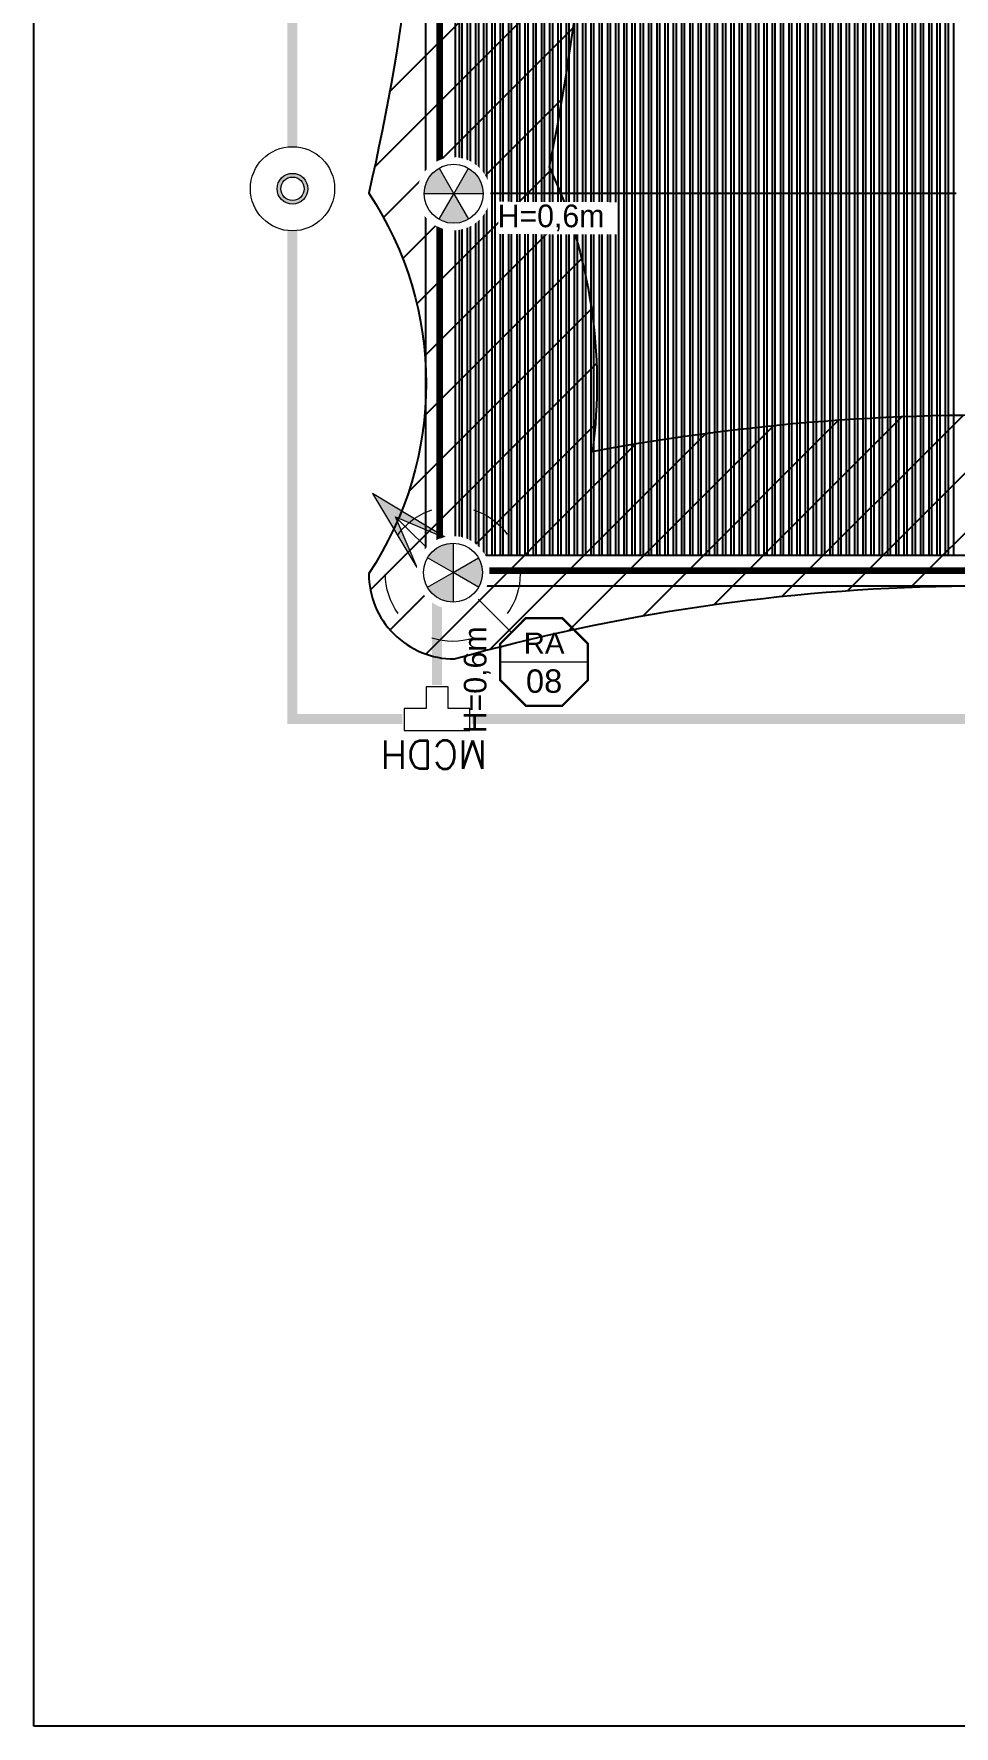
# Model space of a CAD drawing. Header units: millimetres. Extents: x -107267 to 109426, y -98906 to 83910.
# Drawn here: x -24353 to -17440, y -19131 to -6426 of the extents above; entities that cross this region are included whole.
import ezdxf
from ezdxf.enums import TextEntityAlignment as Align

# ---------------------------------------------------------------- set-up
doc = ezdxf.new("R2010")
doc.units = ezdxf.units.MM
doc.linetypes.add('ACAD_ISO10W100', pattern=[18, 12, -3, 0, -3])
doc.linetypes.add('ACAD_ISO12W100', pattern=[21, 12, -3, 0, -3, 0, -3])
for name, color, linetype in [('00 - wipout', 1, 'Continuous'), ('00 - ZONA DE PROTEÇÃO', 4, 'Continuous'), ('CAIXA_DE_PASSAGEM', 1, 'Continuous'), ('Top (Plan) View-MISC', 7, 'Continuous')]:
    doc.layers.add(name, color=color, linetype=linetype)
for name, color, linetype, lineweight in [('000-M3G-MALHA NOVA', 5, 'ACAD_ISO10W100', 0), ('00_m3g_spda.capt_novo', 5, 'Continuous', 9), ('00_m3g_spda_ater_cabo50', 1, 'Continuous', 9), ('00_SPDA_captacao_novo', 5, 'Continuous', 9)]:
    doc.layers.add(name, color=color, linetype=linetype, lineweight=lineweight)
doc.styles.add('ARIAL', font='arial.ttf')
doc.styles.add('PDR2.0', font='romans.shx', dxfattribs={"height": 2})

# ---------------------------------------------------------------- blocks, each defined once
blk = doc.blocks.new('*U24')
at = {"color": 255, "lineweight": 0}
blk.add_wipeout([(-2.08, 0.77), (-2.08, -0.77), (-0.77, -0.77), (-0.77, -2.08), (0.77, -2.08), (0.77, -0.77), (2.08, -0.77), (2.08, 0.77)], dxfattribs=at)
at = {"lineweight": 9}
blk.add_lwpolyline([(-0.66, -0.66), (-0.66, -1.97), (0.66, -1.97), (0.66, -0.66), (1.97, -0.66), (1.97, 0.66), (0.66, 0.66), (-0.66, 0.66), (-1.97, 0.66), (-1.97, -0.66)], close=True, dxfattribs=at)
at = {"lineweight": 9, "style": 'PDR2.0'}
blk.add_text('MCDH', height=1.7, dxfattribs=at).set_placement((-3.02, 1.25))
blk = doc.blocks.new('M3G_P_PONTOS DESC')
blk.add_wipeout([(-1.55, 3.75), (-3.75, 1.55), (-3.75, -1.55), (-1.55, -3.75), (1.55, -3.75), (3.75, -1.55), (3.75, 1.55), (1.55, 3.75)])
blk.add_wipeout([(-3.75, 1.55), (-3.75, -1.55), (-1.55, -3.75), (1.55, -3.75), (3.75, -1.55), (3.75, 1.55), (1.55, 3.75), (-1.55, 3.75)])
blk.add_line((-3.75, 0), (3.75, 0))
at = {"const_width": 0.2}
blk.add_lwpolyline([(3.75, 1.55), (1.55, 3.75), (-1.55, 3.75), (-3.75, 1.55), (-3.75, -1.55), (-1.55, -3.75), (1.55, -3.75), (3.75, -1.55)], close=True, dxfattribs=at)
at = {"style": 'ARIAL'}
for tag, height, p in [('PREDIO', 2.3, (0, 0.7)), ('PONTO', 2, (0, -2.64))]:
    blk.add_attdef(tag, text='', height=height, dxfattribs=at).set_placement(p, align=Align.CENTER)
blk = doc.blocks.new('*U274')
at = {"lineweight": 9}
h = blk.add_hatch(color=256, dxfattribs=at)
h.dxf.hatch_style = 1
h.paths.add_polyline_path([(-4.83, -4.83), (-2.09, -0.29), (-3.44, -3.44), (-0.28, -2.1)])
for p, q in [((0, 0), (3.8, 3.79)), ((-3.44, -3.44), (-0.85, -0.86))]:
    blk.add_line(p, q, dxfattribs=at)
blk.add_lwpolyline([(-4.83, -4.83), (-2.09, -0.29), (-3.44, -3.44), (-0.28, -2.1)], close=True, dxfattribs=at)
for start, end in [(72, 108), (144, 180), (0, 36), (214.9534, 252), (288, 324)]:
    blk.add_arc((0, 0), 4.05, start, end, dxfattribs=at)
at = {"layer": '00_m3g_spda_ater_cabo50', "linetype": 'ACAD_ISO12W100', "ltscale": 75, "const_width": 0.375}
blk.add_lwpolyline([(0, 0), (-0.6, 0)], dxfattribs=at)
blk.add_attdef('METROS', text='', height=1.7).set_placement((-4.91, 3.84), align=Align.BOTTOM_LEFT)
at = {"color": 255, "lineweight": 0}
blk.add_wipeout([(0.24, -1.36), (0.69, -1.2), (1.06, -0.89), (1.3, -0.47), (1.38, 0), (1.3, 0.47), (1.06, 0.89), (0.69, 1.2), (0.24, 1.36), (-0.24, 1.36), (-0.69, 1.2), (-1.06, 0.89), (-1.3, 0.47), (-1.38, 0), (-1.3, -0.47), (-1.06, -0.89), (-0.69, -1.2), (-0.24, -1.36)], dxfattribs=at)
at = {"lineweight": 9}
blk.add_circle((0, 0), 1.21, dxfattribs=at)
blk = doc.blocks.new('M3G_P_CPTOR AEREO 600')
at = {"color": 255, "lineweight": 0}
blk.add_wipeout([(-0.23, 2.19), (-0.68, 2.09), (-1.1, 1.91), (-1.47, 1.64), (-1.78, 1.29), (-2.01, 0.9), (-2.15, 0.46), (-2.2, 0), (-2.15, -0.46), (-2.01, -0.9), (-1.78, -1.29), (-1.47, -1.64), (-1.1, -1.91), (-0.68, -2.09), (-0.23, -2.19), (0.23, -2.19), (0.68, -2.09), (1.1, -1.91), (1.47, -1.64), (1.78, -1.29), (2.01, -0.9), (2.15, -0.46), (2.2, 0), (2.15, 0.46), (2.01, 0.9), (1.78, 1.29), (1.47, 1.64), (1.1, 1.91), (0.68, 2.09), (0.23, 2.19)], dxfattribs=at)
at = {"lineweight": 9}
h = blk.add_hatch(color=256, dxfattribs=at)
h.dxf.hatch_style = 1
h.paths.add_polyline_path([(0.88, 1.53, 0.267949), (-0.88, 1.53), (0, 0)])
h.paths.add_polyline_path([(-1.77, 0, 0.267949), (-0.88, -1.53), (0, 0)])
h.paths.add_polyline_path([(0.88, -1.53, 0.267949), (1.77, 0), (0, 0)])
for p, q in [((0, 0), (-0.88, 1.53)), ((0.88, 1.53), (0, 0)), ((-1.77, 0), (0, 0)), ((0, 0), (-0.88, -1.53)), ((0.88, -1.53), (0, 0)), ((0, 0), (1.77, 0))]:
    blk.add_line(p, q, dxfattribs=at)
blk.add_circle((0, 0), 1.77, dxfattribs=at)
blk.add_attdef('ALTURA', text='', height=1.7).set_placement((0.74, -2.57), align=Align.TOP_LEFT)
blk = doc.blocks.new('M3G_P_HASTE COP')
at = {"color": 255, "lineweight": 0}
blk.add_wipeout([(-30, 288), (-90, 276), (-145, 251), (-194, 215), (-234, 170), (-265, 118), (-283, 60), (-290, 0), (-283, -60), (-265, -118), (-234, -170), (-194, -215), (-145, -251), (-90, -276), (-30, -288), (30, -288), (90, -276), (145, -251), (194, -215), (234, -170), (265, -118), (283, -60), (290, 0), (284, 59), (266, 115), (234, 170), (194, 215), (145, 251), (90, 276), (30, 288)], dxfattribs=at)
at = {"lineweight": 9}
h = blk.add_hatch(color=256, dxfattribs=at)
h.dxf.hatch_style = 1
h.paths.add_polyline_path([(-106, 0, 1), (106, 0, 1)])
h.paths.add_polyline_path([(81, 0, -1), (-81, 0, -1)], flags=16)
for radius in [290, 106, 80.7]:
    blk.add_circle((0, 0), radius, dxfattribs=at)
blk = doc.blocks.new('*U354')
at = {"layer": 'Top (Plan) View-MISC', "color": 0, "linetype": 'ByBlock', "lineweight": -2}
for p, q in [((-24353, -19131), (-24353, 4665)), ((-13090, -19131), (-24353, -19131))]:
    blk.add_line(p, q, dxfattribs=at)
blk = doc.blocks.new('*U480')
at = {"layer": 'Top (Plan) View-MISC', "color": 0, "linetype": 'ByBlock', "lineweight": -2}
for p, q in [((-21408, -7622), (-21408, 138)), ((-21188, 138), (-21408, 138)), ((-21188, 138), (-21188, -7622)), ((-21408, -10570), (-21408, -7622)), ((-21307, -7622), (-21408, -7622)), ((-21188, -7622), (-21288, -7622)), ((-21188, -7622), (-21188, -10570)), ((-21188, -10570), (-21408, -10570))]:
    blk.add_line(p, q, dxfattribs=at)
blk = doc.blocks.new('*U481')
at = {"layer": 'Top (Plan) View-MISC', "color": 0, "linetype": 'ByBlock', "lineweight": -2}
for p, q in [((-21188, -7622), (-21159, -7622)), ((-21138, -7622), (-21098, -7622)), ((-21076, -7622), (-21036, -7622)), ((-21014, -7622), (-20974, -7622)), ((-20953, -7622), (-20912, -7622)), ((-20891, -7622), (-20850, -7622)), ((-20829, -7622), (-20788, -7622)), ((-20767, -7622), (-20726, -7622)), ((-20705, -7622), (-20664, -7622)), ((-20643, -7622), (-20602, -7622)), ((-20581, -7622), (-20540, -7622)), ((-20519, -7622), (-20479, -7622)), ((-20457, -7622), (-20417, -7622)), ((-20395, -7622), (-20355, -7622)), ((-20334, -7622), (-20293, -7622)), ((-20272, -7622), (-20231, -7622)), ((-20210, -7622), (-20169, -7622)), ((-20148, -7622), (-20107, -7622)), ((-20086, -7622), (-20045, -7622)), ((-20024, -7622), (-19983, -7622)), ((-19962, -7622), (-19921, -7622)), ((-19900, -7622), (-19860, -7622)), ((-19838, -7622), (-19798, -7622)), ((-19776, -7622), (-19736, -7622)), ((-19715, -7622), (-19674, -7622)), ((-19653, -7622), (-19612, -7622)), ((-19591, -7622), (-19550, -7622)), ((-19529, -7622), (-19488, -7622)), ((-19467, -7622), (-19426, -7622)), ((-19405, -7622), (-19364, -7622)), ((-19343, -7622), (-19302, -7622)), ((-19281, -7622), (-19241, -7622)), ((-19219, -7622), (-19179, -7622)), ((-19157, -7622), (-19117, -7622)), ((-19096, -7622), (-19055, -7622)), ((-19034, -7622), (-18993, -7622)), ((-18972, -7622), (-18931, -7622)), ((-18910, -7622), (-18869, -7622)), ((-18848, -7622), (-18807, -7622)), ((-18786, -7622), (-18745, -7622)), ((-18724, -7622), (-18683, -7622)), ((-18662, -7622), (-18622, -7622)), ((-18600, -7622), (-18560, -7622)), ((-18538, -7622), (-18498, -7622)), ((-18477, -7622), (-18436, -7622)), ((-18415, -7622), (-18374, -7622)), ((-18353, -7622), (-18312, -7622)), ((-18291, -7622), (-18250, -7622)), ((-18229, -7622), (-18188, -7622)), ((-18167, -7622), (-18126, -7622)), ((-18105, -7622), (-18065, -7622)), ((-18043, -7622), (-18003, -7622)), ((-17981, -7622), (-17941, -7622)), ((-17920, -7622), (-17879, -7622)), ((-17858, -7622), (-17817, -7622)), ((-17796, -7622), (-17755, -7622)), ((-17734, -7622), (-17693, -7622)), ((-17672, -7622), (-17631, -7622)), ((-17610, -7622), (-17569, -7622)), ((-17548, -7622), (-17507, -7622)), ((-17486, -7622), (-17446, -7622))]:
    blk.add_line(p, q, dxfattribs=at)
blk = doc.blocks.new('*U483')
at = {"layer": 'Top (Plan) View-MISC', "color": 0, "linetype": 'ByBlock', "lineweight": -2}
for p, q in [((-13408, -10342), (-21188, -10342)), ((-21188, -10570), (-13408, -10570))]:
    blk.add_line(p, q, dxfattribs=at)
blk = doc.blocks.new('*U1066')
at = {"layer": 'Top (Plan) View-MISC', "color": 0, "linetype": 'ByBlock', "lineweight": -2}
for p, q in [((-21159, -382), (-21159, -7622)), ((-21138, -382), (-21138, -7622)), ((-21098, -382), (-21098, -7622)), ((-21076, -382), (-21076, -7622)), ((-21036, -382), (-21036, -7622)), ((-21014, -382), (-21014, -7622)), ((-20974, -382), (-20974, -7622)), ((-20953, -382), (-20953, -7622)), ((-20912, -382), (-20912, -7622)), ((-20891, -382), (-20891, -7622)), ((-20850, -382), (-20850, -7622)), ((-20829, -382), (-20829, -7622)), ((-20788, -382), (-20788, -7622)), ((-20767, -382), (-20767, -7622)), ((-20726, -382), (-20726, -7622)), ((-20705, -382), (-20705, -7622)), ((-20664, -382), (-20664, -7622)), ((-20643, -382), (-20643, -7622)), ((-20602, -382), (-20602, -7622)), ((-20581, -382), (-20581, -7622)), ((-20540, -382), (-20540, -7622)), ((-20519, -382), (-20519, -7622)), ((-20479, -382), (-20479, -7622)), ((-20457, -382), (-20457, -7622)), ((-20417, -382), (-20417, -7622)), ((-20395, -382), (-20395, -7622)), ((-20355, -382), (-20355, -7622)), ((-20334, -382), (-20334, -7622)), ((-20293, -382), (-20293, -7622)), ((-20272, -382), (-20272, -7622)), ((-20231, -382), (-20231, -7622)), ((-20210, -382), (-20210, -7622)), ((-20169, -382), (-20169, -7622)), ((-20148, -382), (-20148, -7622)), ((-20107, -382), (-20107, -7622)), ((-20086, -382), (-20086, -7622)), ((-20045, -382), (-20045, -7622)), ((-20024, -382), (-20024, -7622)), ((-19983, -382), (-19983, -7622)), ((-19962, -382), (-19962, -7622)), ((-19921, -382), (-19921, -7622)), ((-19900, -382), (-19900, -7622)), ((-19860, -382), (-19860, -7622)), ((-19838, -382), (-19838, -7622)), ((-19798, -382), (-19798, -7622)), ((-19776, -382), (-19776, -7622)), ((-19736, -382), (-19736, -7622)), ((-19715, -382), (-19715, -7622)), ((-19674, -382), (-19674, -7622)), ((-19653, -382), (-19653, -7622)), ((-19612, -382), (-19612, -7622)), ((-19591, -382), (-19591, -7622)), ((-19550, -382), (-19550, -7622)), ((-19529, -382), (-19529, -7622)), ((-19488, -382), (-19488, -7622)), ((-19467, -382), (-19467, -7622)), ((-19426, -382), (-19426, -7622)), ((-19405, -382), (-19405, -7622)), ((-19364, -382), (-19364, -7622)), ((-19343, -382), (-19343, -7622)), ((-19302, -382), (-19302, -7622)), ((-19281, -382), (-19281, -7622)), ((-19241, -382), (-19241, -7622)), ((-19219, -382), (-19219, -7622)), ((-19179, -382), (-19179, -7622)), ((-19157, -382), (-19157, -7622)), ((-19117, -382), (-19117, -7622)), ((-19096, -382), (-19096, -7622)), ((-19055, -382), (-19055, -7622)), ((-19034, -382), (-19034, -7622)), ((-18993, -382), (-18993, -7622)), ((-18972, -382), (-18972, -7622)), ((-18931, -382), (-18931, -7622)), ((-18910, -382), (-18910, -7622)), ((-18869, -382), (-18869, -7622)), ((-18848, -382), (-18848, -7622)), ((-18807, -382), (-18807, -7622)), ((-18786, -382), (-18786, -7622)), ((-18745, -382), (-18745, -7622)), ((-18724, -382), (-18724, -7622)), ((-18683, -382), (-18683, -7622)), ((-18662, -382), (-18662, -7622)), ((-18622, -382), (-18622, -7622)), ((-18600, -382), (-18600, -7622)), ((-18560, -382), (-18560, -7622)), ((-18538, -382), (-18538, -7622)), ((-18498, -382), (-18498, -7622)), ((-18477, -382), (-18477, -7622)), ((-18436, -382), (-18436, -7622)), ((-18415, -382), (-18415, -7622)), ((-18374, -382), (-18374, -7622)), ((-18353, -382), (-18353, -7622)), ((-18312, -382), (-18312, -7622)), ((-18291, -382), (-18291, -7622)), ((-18250, -382), (-18250, -7622)), ((-18229, -382), (-18229, -7622)), ((-18188, -382), (-18188, -7622)), ((-18167, -382), (-18167, -7622)), ((-18126, -382), (-18126, -7622)), ((-18105, -382), (-18105, -7622)), ((-18065, -382), (-18065, -7622)), ((-18043, -382), (-18043, -7622)), ((-18003, -382), (-18003, -7622)), ((-17981, -382), (-17981, -7622)), ((-17941, -382), (-17941, -7622)), ((-17920, -382), (-17920, -7622)), ((-17879, -382), (-17879, -7622)), ((-17858, -382), (-17858, -7622)), ((-17817, -382), (-17817, -7622)), ((-17796, -382), (-17796, -7622)), ((-17755, -382), (-17755, -7622)), ((-17734, -382), (-17734, -7622)), ((-17693, -382), (-17693, -7622)), ((-17672, -382), (-17672, -7622)), ((-17631, -382), (-17631, -7622)), ((-17610, -382), (-17610, -7622)), ((-17569, -382), (-17569, -7622)), ((-17548, -382), (-17548, -7622)), ((-17507, -382), (-17507, -7622)), ((-17486, -382), (-17486, -7622)), ((-17446, -382), (-17446, -7622)), ((-21159, -7622), (-21138, -7622)), ((-21159, -7622), (-21159, -10342)), ((-21138, -7622), (-21138, -10342)), ((-21098, -7622), (-21076, -7622)), ((-21098, -7622), (-21098, -10342)), ((-21076, -7622), (-21076, -10342)), ((-21036, -7622), (-21014, -7622)), ((-21036, -7622), (-21036, -10342)), ((-21014, -7622), (-21014, -10342)), ((-20974, -7622), (-20974, -10342)), ((-20974, -7622), (-20953, -7622)), ((-20953, -7622), (-20953, -10342)), ((-20912, -7622), (-20912, -10342)), ((-20912, -7622), (-20891, -7622)), ((-20891, -7622), (-20891, -10342)), ((-20850, -7622), (-20829, -7622)), ((-20850, -7622), (-20850, -10342)), ((-20829, -7622), (-20829, -10342)), ((-20788, -7622), (-20788, -10342)), ((-20788, -7622), (-20767, -7622)), ((-20767, -7622), (-20767, -10342)), ((-20726, -7622), (-20705, -7622)), ((-20726, -7622), (-20726, -10342)), ((-20705, -7622), (-20705, -10342)), ((-20664, -7622), (-20643, -7622)), ((-20664, -7622), (-20664, -10342)), ((-20643, -7622), (-20643, -10342)), ((-20602, -7622), (-20581, -7622)), ((-20602, -7622), (-20602, -10342)), ((-20581, -7622), (-20581, -10342)), ((-20540, -7622), (-20519, -7622)), ((-20540, -7622), (-20540, -10342)), ((-20519, -7622), (-20519, -10342)), ((-20479, -7622), (-20479, -10342)), ((-20479, -7622), (-20457, -7622)), ((-20457, -7622), (-20457, -10342)), ((-20417, -7622), (-20417, -10342)), ((-20417, -7622), (-20395, -7622)), ((-20395, -7622), (-20395, -10342)), ((-20355, -7622), (-20334, -7622)), ((-20355, -7622), (-20355, -10342)), ((-20334, -7622), (-20334, -10342)), ((-20293, -7622), (-20272, -7622)), ((-20293, -7622), (-20293, -10342)), ((-20272, -7622), (-20272, -10342)), ((-20231, -7622), (-20210, -7622)), ((-20231, -7622), (-20231, -10342)), ((-20210, -7622), (-20210, -10342)), ((-20169, -7622), (-20169, -10342)), ((-20169, -7622), (-20148, -7622)), ((-20148, -7622), (-20148, -10342)), ((-20107, -7622), (-20086, -7622)), ((-20107, -7622), (-20107, -10342)), ((-20086, -7622), (-20086, -10342)), ((-20045, -7622), (-20045, -10342)), ((-20045, -7622), (-20024, -7622)), ((-20024, -7622), (-20024, -10342)), ((-19983, -7622), (-19983, -10342)), ((-19983, -7622), (-19962, -7622)), ((-19962, -7622), (-19962, -10342)), ((-19921, -7622), (-19900, -7622)), ((-19921, -7622), (-19921, -10342)), ((-19900, -7622), (-19900, -10342)), ((-19860, -7622), (-19838, -7622)), ((-19860, -7622), (-19860, -10342)), ((-19838, -7622), (-19838, -10342)), ((-19798, -7622), (-19776, -7622)), ((-19798, -7622), (-19798, -10342)), ((-19776, -7622), (-19776, -10342)), ((-19736, -7622), (-19715, -7622)), ((-19736, -7622), (-19736, -10342)), ((-19715, -7622), (-19715, -10342)), ((-19674, -7622), (-19674, -10342)), ((-19674, -7622), (-19653, -7622)), ((-19653, -7622), (-19653, -10342)), ((-19612, -7622), (-19591, -7622)), ((-19612, -7622), (-19612, -10342)), ((-19591, -7622), (-19591, -10342)), ((-19550, -7622), (-19550, -10342)), ((-19550, -7622), (-19529, -7622)), ((-19529, -7622), (-19529, -10342)), ((-19488, -7622), (-19467, -7622)), ((-19488, -7622), (-19488, -10342)), ((-19467, -7622), (-19467, -10342)), ((-19426, -7622), (-19426, -10342)), ((-19426, -7622), (-19405, -7622)), ((-19405, -7622), (-19405, -10342)), ((-19364, -7622), (-19364, -10342)), ((-19364, -7622), (-19343, -7622)), ((-19343, -7622), (-19343, -10342)), ((-19302, -7622), (-19281, -7622)), ((-19302, -7622), (-19302, -10342)), ((-19281, -7622), (-19281, -10342)), ((-19241, -7622), (-19219, -7622)), ((-19241, -7622), (-19241, -10342)), ((-19219, -7622), (-19219, -10342)), ((-19179, -7622), (-19179, -10342)), ((-19179, -7622), (-19157, -7622)), ((-19157, -7622), (-19157, -10342)), ((-19117, -7622), (-19117, -10342)), ((-19117, -7622), (-19096, -7622)), ((-19096, -7622), (-19096, -10342)), ((-19055, -7622), (-19034, -7622)), ((-19055, -7622), (-19055, -10342)), ((-19034, -7622), (-19034, -10342)), ((-18993, -7622), (-18993, -10342)), ((-18993, -7622), (-18972, -7622)), ((-18972, -7622), (-18972, -10342)), ((-18931, -7622), (-18910, -7622)), ((-18931, -7622), (-18931, -10342)), ((-18910, -7622), (-18910, -10342)), ((-18869, -7622), (-18848, -7622)), ((-18869, -7622), (-18869, -10342)), ((-18848, -7622), (-18848, -10342)), ((-18807, -7622), (-18807, -10342)), ((-18807, -7622), (-18786, -7622)), ((-18786, -7622), (-18786, -10342)), ((-18745, -7622), (-18724, -7622)), ((-18745, -7622), (-18745, -10342)), ((-18724, -7622), (-18724, -10342)), ((-18683, -7622), (-18662, -7622)), ((-18683, -7622), (-18683, -10342)), ((-18662, -7622), (-18662, -10342)), ((-18622, -7622), (-18600, -7622)), ((-18622, -7622), (-18622, -10342)), ((-18600, -7622), (-18600, -10342)), ((-18560, -7622), (-18560, -10342)), ((-18560, -7622), (-18538, -7622)), ((-18538, -7622), (-18538, -10342)), ((-18498, -7622), (-18477, -7622)), ((-18498, -7622), (-18498, -10342)), ((-18477, -7622), (-18477, -10342)), ((-18436, -7622), (-18415, -7622)), ((-18436, -7622), (-18436, -10342)), ((-18415, -7622), (-18415, -10342)), ((-18374, -7622), (-18353, -7622)), ((-18374, -7622), (-18374, -10342)), ((-18353, -7622), (-18353, -10342)), ((-18312, -7622), (-18291, -7622)), ((-18312, -7622), (-18312, -10342)), ((-18291, -7622), (-18291, -10342)), ((-18250, -7622), (-18250, -10342)), ((-18250, -7622), (-18229, -7622)), ((-18229, -7622), (-18229, -10342)), ((-18188, -7622), (-18188, -10342)), ((-18188, -7622), (-18167, -7622)), ((-18167, -7622), (-18167, -10342)), ((-18126, -7622), (-18126, -10342)), ((-18126, -7622), (-18105, -7622)), ((-18105, -7622), (-18105, -10342)), ((-18065, -7622), (-18065, -10342)), ((-18065, -7622), (-18043, -7622)), ((-18043, -7622), (-18043, -10342)), ((-18003, -7622), (-18003, -10342)), ((-18003, -7622), (-17981, -7622)), ((-17981, -7622), (-17981, -10342)), ((-17941, -7622), (-17941, -10342)), ((-17941, -7622), (-17920, -7622)), ((-17920, -7622), (-17920, -10342)), ((-17879, -7622), (-17858, -7622)), ((-17879, -7622), (-17879, -10342)), ((-17858, -7622), (-17858, -10342)), ((-17817, -7622), (-17817, -10342)), ((-17817, -7622), (-17796, -7622)), ((-17796, -7622), (-17796, -10342)), ((-17755, -7622), (-17734, -7622)), ((-17755, -7622), (-17755, -10342)), ((-17734, -7622), (-17734, -10342)), ((-17693, -7622), (-17672, -7622)), ((-17693, -7622), (-17693, -10342)), ((-17672, -7622), (-17672, -10342)), ((-17631, -7622), (-17631, -10342)), ((-17631, -7622), (-17610, -7622)), ((-17610, -7622), (-17610, -10342)), ((-17569, -7622), (-17548, -7622)), ((-17569, -7622), (-17569, -10342)), ((-17548, -7622), (-17548, -10342)), ((-17507, -7622), (-17486, -7622)), ((-17507, -7622), (-17507, -10342)), ((-17486, -7622), (-17486, -10342)), ((-17446, -7622), (-17446, -10342)), ((-17446, -7622), (-17424, -7622))]:
    blk.add_line(p, q, dxfattribs=at)
blk = doc.blocks.new('*U1098')
at = {"layer": 'Top (Plan) View-MISC', "color": 0, "linetype": 'ByBlock', "lineweight": -2}
for p, q in [((-21307, -7622), (-21307, -7613)), ((-21307, -7613), (-21288, -7613)), ((-21307, -7622), (-21288, -7622)), ((-21288, -7622), (-21288, -7613))]:
    blk.add_line(p, q, dxfattribs=at)
blk = doc.blocks.new('*U1107')
at = {"layer": 'Top (Plan) View-MISC', "color": 0, "linetype": 'ByBlock', "lineweight": -2}
for p, q in [((-21296, -10482), (-21296, -10473)), ((-21296, -10473), (-21277, -10473)), ((-21296, -10482), (-21277, -10482)), ((-21277, -10482), (-21277, -10473))]:
    blk.add_line(p, q, dxfattribs=at)

msp = doc.modelspace()

# ---------------------------------------------------------------- linework, layer by layer
at = {"layer": '00_m3g_spda_ater_cabo50', "linetype": 'ACAD_ISO12W100', "lineweight": -2, "const_width": 75}
msp.add_lwpolyline([(-22410, 1138), (-22410, -11570), (-14408, -11570), (-14408, -16062), (24649, -16062), (24649, 1138), (-2215, 1138), (-2215, 4938), (-7365, 4938), (-7365, 1138)], close=True, dxfattribs=at)
at = {"layer": '00_m3g_spda_ater_cabo50', "linetype": 'ACAD_ISO12W100', "lineweight": -2, "const_width": 75, "elevation": 6590}
msp.add_lwpolyline([(-21325, -10587), (-21324, -11328)], dxfattribs=at)

# ---------------------------------------------------------------- block references
at = {"layer": 'Top (Plan) View-MISC'}
msp.add_blockref('*U1098', (0, 0), dxfattribs=at)

# ---------------------------------------------------------------- next in the draw order: block references
at = {"layer": '00_m3g_spda.capt_novo', "xscale": -125, "yscale": 125, "zscale": 125, "rotation": 180}
msp.add_blockref('*U274', (-21206, -10481, 6590), dxfattribs=at)
at = {"layer": 'CAIXA_DE_PASSAGEM', "linetype": 'Continuous', "xscale": 1.090294752413243, "yscale": 1.090294752413243, "zscale": 1.090294752413243}
msp.add_blockref('M3G_P_HASTE COP', (-22410, -7589), dxfattribs=at)

# ---------------------------------------------------------------- next in the draw order: block references
at = {"layer": 'Top (Plan) View-MISC'}
for name in ['*U354', '*U480', '*U481', '*U1066', '*U483', '*U1107']:
    msp.add_blockref(name, (0, 0), dxfattribs=at)

# ---------------------------------------------------------------- next in the draw order: block references
at = {"layer": '00_m3g_spda.capt_novo'}
ref = msp.add_blockref('M3G_P_PONTOS DESC', (-20520, -11141, 6590), dxfattribs=dict(at, xscale=87.84732026491085, yscale=87.84732026491085, zscale=87.84732026491085))
ref.add_attrib('PONTO', '08', dxfattribs={"layer": '0', "height": 175.7, "style": 'ARIAL'}).set_placement((-20520, -11373, 6590), align=Align.CENTER)
ref.add_attrib('PREDIO', 'RA', dxfattribs={"layer": '0', "height": 158.1, "style": 'ARIAL'}).set_placement((-20520, -11079, 6590), align=Align.CENTER)

# ---------------------------------------------------------------- next in the draw order: hatches: boundary and pattern name
at = {"layer": '00 - ZONA DE PROTEÇÃO'}
h = msp.add_hatch(dxfattribs=at)
h.set_pattern_fill('ANSI31', color=256, scale=100)
h.paths.add_polyline_path([(-13708, -10990, -0.186516), (-13821, -14967, 0.414214), (-13179, -15608, -0.104933), (-3151, -15608, -0.09784), (6816, -15608, -0.097708), (16816, -15608, -0.143023), (23529, -15600, 0.414214), (24170, -14958, -0.142426), (24170, -7613, -0.10484), (23958, 478, 0.414214), (23316, 1120, -0.093557), (16808, 577, -0.082777), (6856, 563, -0.082236), (-3141, 576, -0.08359), (-13132, 576, -0.101166), (-21195, 556, 0.414214), (-21837, -85, -0.113967), (-21837, -7622, -0.301912), (-21837, -10478, 0.414214), (-21195, -11119, -0.128973)])
h.paths.add_polyline_path([(-20157, -9561, 0.142702), (-20482, -7424, 0.092198), (-20380, -832, 0.088905), (-13141, -732, 0.083475), (-3150, -732, 0.082902), (6856, -738, 0.108059), (16863, -739, 0.098139), (22506, -523, 0.085608), (22847, -7584, 0.113812), (22635, -14069, 0.112262), (16761, -14291, 0.092477), (6817, -14302, 0.093024), (-3142, -14300, 0.090083), (-12233, -14126, 0.160127), (-12767, -9914, 0.116887)], flags=16)

# ---------------------------------------------------------------- next in the draw order: linework, layer by layer
at = {"layer": '00 - ZONA DE PROTEÇÃO', "elevation": 6590}
for points in [[(-21837, -85, -0.113967), (-21837, -7622, -0.301912), (-21837, -10478, 0.414214), (-21195, -11119, -0.128973), (-13708, -10990, -0.186516), (-13821, -14967, 0.414214), (-13179, -15608, -0.104933), (-3151, -15608, -0.09784), (6816, -15608, -0.097708), (16816, -15608, -0.143023), (23529, -15600, 0.414214), (24170, -14958, -0.142426), (24170, -7613, -0.10484), (23958, 478, 0.414214), (23316, 1120, -0.093557), (16808, 577, -0.082777), (6856, 563, -0.082236), (-3141, 576, -0.08359), (-13132, 576, -0.101166), (-21195, 556, 0.414214)], [(-20380, -832, -0.092198), (-20482, -7424, -0.142702), (-20157, -9561, -0.116887), (-12767, -9914, -0.160127), (-12233, -14126, -0.090083), (-3142, -14300, -0.093024), (6817, -14302, -0.092477), (16761, -14291, -0.112262), (22635, -14069, -0.113812), (22847, -7584, -0.085608), (22506, -523, -0.098139), (16863, -739, -0.108059), (6856, -738, -0.082902), (-3150, -732, -0.083475), (-13141, -732, -0.088905)]]:
    msp.add_lwpolyline(points, format="xyb", close=True, dxfattribs=at)
at = {"layer": '000-M3G-MALHA NOVA', "ltscale": 0.5, "const_width": 50}
msp.add_lwpolyline([(-21305, -96), (23539, -98), (23548, -14972), (23208, -14972), (-13075, -14972), (-13131, -14972), (-13295, -14972), (-13295, -10508), (-13295, -10455), (-21305, -10455), (-21305, -96)], close=True, dxfattribs=at)

# ---------------------------------------------------------------- next in the draw order: block references
at = {"layer": '00_m3g_spda_ater_cabo50', "xscale": 125, "yscale": 125, "zscale": 125, "rotation": 180}
msp.add_blockref('*U24', (-21324, -11574), dxfattribs=at)

# ---------------------------------------------------------------- next in the draw order: wipeouts: each hides what was drawn before it
msp.add_wipeout([(-20864, -7687), (-19971, -7690), (-19971, -7932), (-20862, -7929)]).dxf.layer = '00 - wipout'

# ---------------------------------------------------------------- next in the draw order: block references
at = {"layer": '00_SPDA_captacao_novo'}
ref = msp.add_blockref('M3G_P_CPTOR AEREO 600', (-21199, -7627, 6590), dxfattribs=dict(at, xscale=125, yscale=125, zscale=125, rotation=179.9999999999999))
ref.add_attrib('ALTURA', 'H=0,6m', dxfattribs={"layer": '0', "height": 170}).set_placement((-20869, -7708), align=Align.TOP_LEFT)
ref = msp.add_blockref('M3G_P_CPTOR AEREO 600', (-21204, -10471, 6590), dxfattribs=dict(at, xscale=125, yscale=125, zscale=125, rotation=269.9999999999999))
ref.add_attrib('ALTURA', 'H=0,6m', dxfattribs={"layer": '0', "height": 170, "rotation": 90}).set_placement((-21123, -11677), align=Align.TOP_LEFT)

doc.saveas('drawing.dxf')
